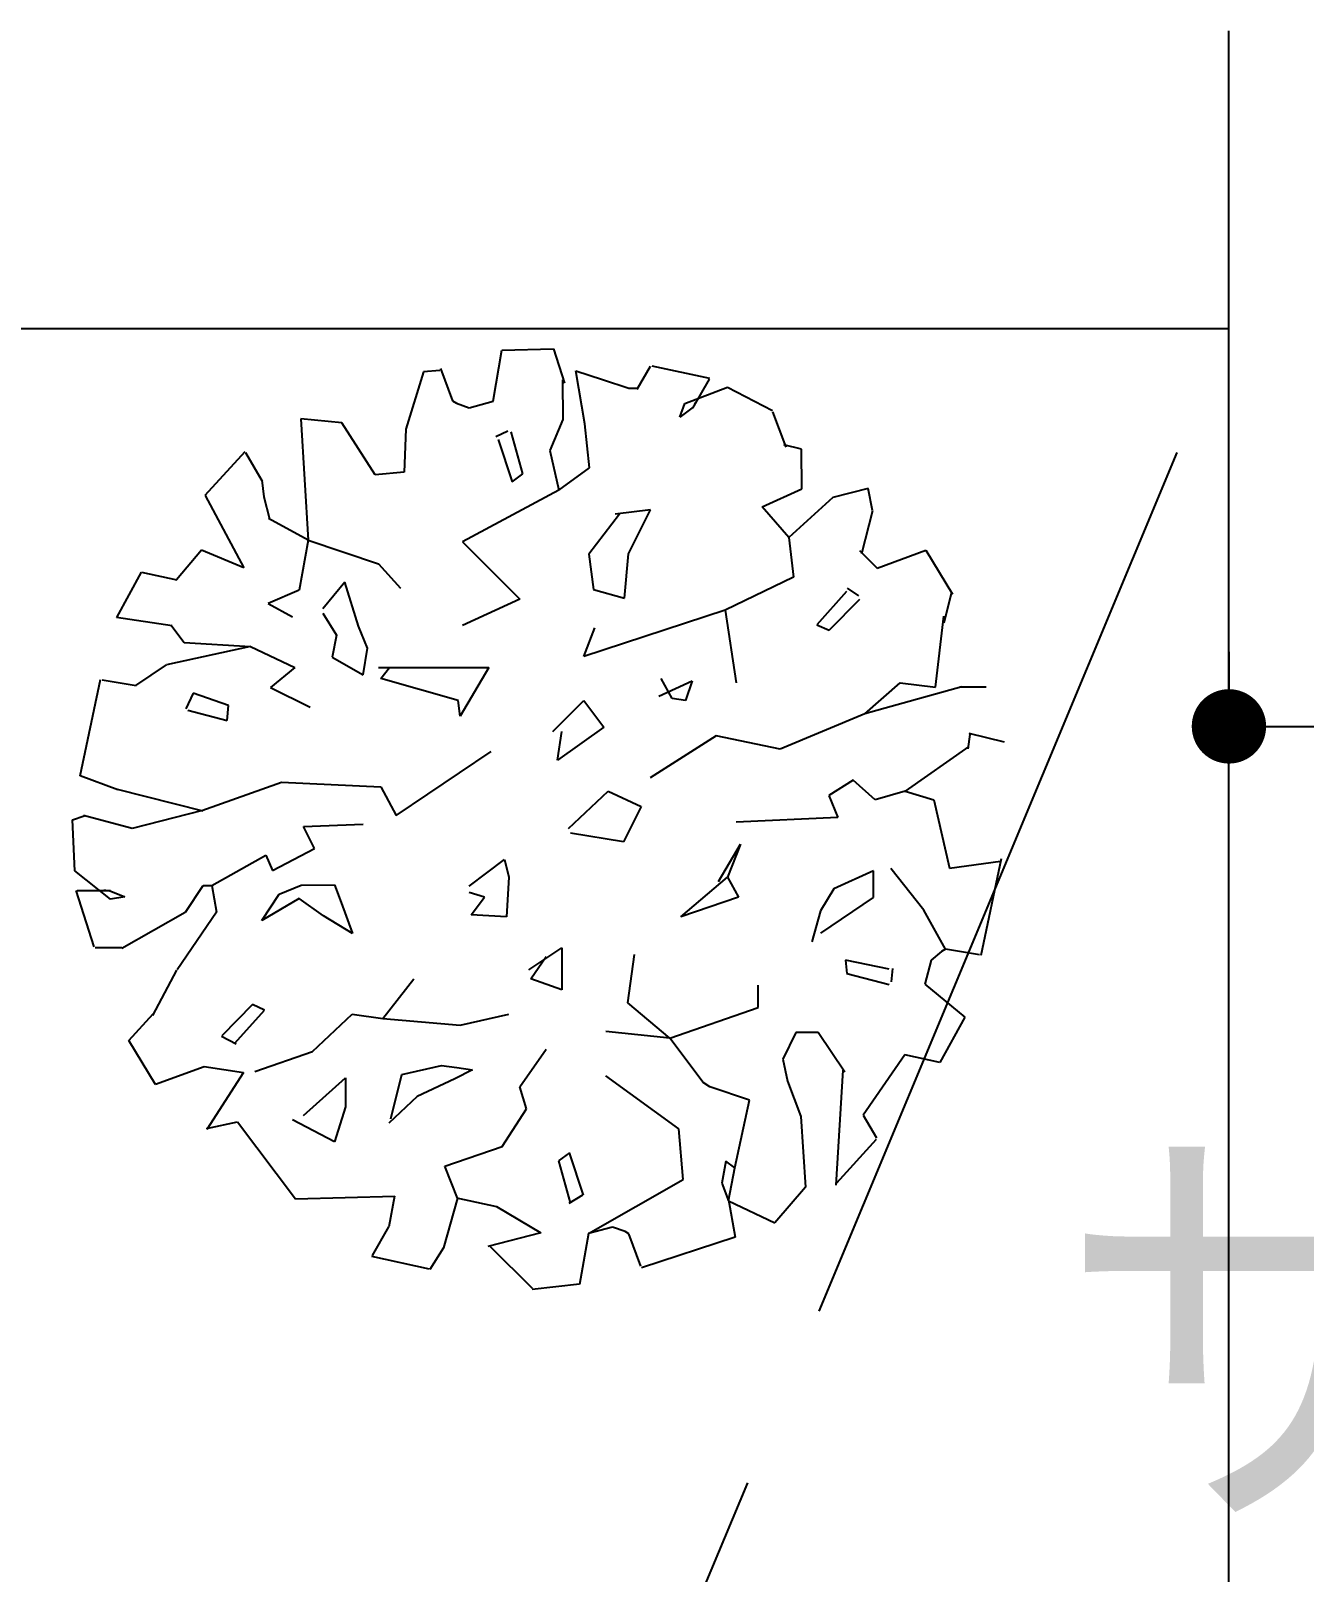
# Model space of a CAD drawing. Header units: millimetres. Extents: x 15495 to 166182, y -39946 to 18307.
# Drawn here: x 43635 to 44491, y 11695 to 12731 of the extents above; entities that cross this region are included whole.
import ezdxf
from ezdxf.enums import TextEntityAlignment as Align

# ---------------------------------------------------------------- set-up
doc = ezdxf.new("R2010")
doc.units = ezdxf.units.MM
doc.header["$LTSCALE"] = 1000
doc.linetypes.add('CENTER', pattern=[2, 1.25, -0.25, 0.25, -0.25])
doc.layers.get('0').update_dxf_attribs({"linetype": 'CONTINUOUS'})
for name, color, linetype in [('SF-A_ELSE-100', 6, 'CONTINUOUS'), ('SF-A_ELSE-50', 6, 'CONTINUOUS'), ('SF-E_DIM-50', 3, 'CONTINUOUS'), ('SF-E_TEXT-100', 3, 'CONTINUOUS'), ('SF-F_HIDE-100', 12, 'CONTINUOUS'), ('SF-F_HIDE-50', 12, 'CONTINUOUS'), ('SF_A_GARD', 3, 'CONTINUOUS')]:
    doc.layers.add(name, color=color, linetype=linetype)
doc.styles.add('DIM', font='romans.shx', dxfattribs={"width": 0.8, "bigfont": 'bigfont.shx'})
doc.styles.add('TATE', font='TXT', dxfattribs={"height": 50, "bigfont": 'BIGFONT'})
doc.dimstyles.new('DIM50_3_3', dxfattribs={"dimscale": 50, "dimtxt": 3, "dimasz": 1, "dimexe": 0, "dimexo": 1, "dimgap": 0.5, "dimtad": 1, "dimdec": 1, "dimdsep": 46, "dimlunit": 6, "dimtxsty": 'DIM', "dimblk1": 'DOT', "dimblk2": 'DOT', "dimsah": 1, "dimcen": 1, "dimclrd": 256, "dimclre": 256, "dimclrt": 256, "dimadec": 0, "dimazin": 0, "dimtfac": 1, "dimtdec": 1, "dimtix": 1, "dimtmove": 2, "dimatfit": 3, "dimldrblk": 'DOT', "dimfxl": 1, "dimtvp": 0.833333, "dimtolj": 1, "dimarcsym": 0})

# ---------------------------------------------------------------- blocks, each defined once
blk = doc.blocks.new('SF-BLOCK_100')
at = {"layer": 'SF-A_ELSE-100'}
blk.add_line((14400, 11050), (14400, 12800), dxfattribs=at)
at = {"layer": 'SF-F_HIDE-100', "ltscale": 0.5}
blk.add_line((12000, 12600), (14400, 12600), dxfattribs=at)
at = {"layer": 'SF-F_HIDE-100', "linetype": 'CENTER', "ltscale": 0.5}
blk.add_line((12200, 7325), (14400, 12600), dxfattribs=at)
at = {"layer": 'SF_A_GARD'}
for p, q in [((13905.4, 12551.18), (13911.26, 12585.44)), ((13911.26, 12585.44), (13945.88, 12586.22)), ((13945.88, 12586.22), (13953.27, 12563.2)), ((14002.28, 12559.2), (14011.1, 12574.69)), ((14012.12, 12574.96), (14050.9, 12566.52)), ((13858.47, 12570.96), (13846.8, 12532.29)), ((13869.6, 12571.77), (13858.47, 12570.96)), ((13870.02, 12573.06), (13878.14, 12551.34)), ((13952.07, 12565.56), (13952.22, 12538.83)), ((13960.95, 12571.55), (13978.8, 12565.71)), ((13967.09, 12535.94), (13960.95, 12571.55)), ((13978.8, 12565.71), (13996.66, 12559.86)), ((14050.52, 12565.89), (14039.49, 12546.54)), ((13996.66, 12559.86), (14002.6, 12559.9)), ((14034.34, 12549.47), (14062.88, 12560.55)), ((14062.88, 12560.55), (14093.28, 12544.93)), ((13878.14, 12551.34), (13880.72, 12549.86)), ((13880.72, 12549.86), (13889.2, 12546.74)), ((13889.2, 12546.74), (13905.4, 12551.18)), ((14030.85, 12540.35), (14034.34, 12549.47)), ((14039.87, 12547.17), (14030.85, 12540.35)), ((14040.97, 12549.12), (14041.7, 12550.41)), ((14093.18, 12544), (14102.22, 12520.29)), ((13776.22, 12539.32), (13781.13, 12457.67)), ((13803.71, 12536.5), (13776.22, 12539.32)), ((13826.18, 12501.73), (13803.71, 12536.5)), ((13952.22, 12538.83), (13943.43, 12517.99)), ((13970.22, 12506.26), (13967.09, 12535.94)), ((13846.8, 12532.29), (13845.47, 12503.32)), ((13915.28, 12531.02), (13907.09, 12527.14)), ((13908.66, 12525.39), (13918.08, 12496.94)), ((13925.35, 12502.2), (13917.59, 12530.56)), ((13711.92, 12487.93), (13738.62, 12517.29)), ((13738.98, 12516.65), (13750.22, 12497.43)), ((13943.43, 12517.99), (13949.51, 12491.29)), ((14112.71, 12518.93), (14100.82, 12521.83)), ((14112.86, 12492.2), (14112.71, 12518.93)), ((13845.47, 12503.32), (13826.18, 12501.73)), ((13918.08, 12496.94), (13925.35, 12502.2)), ((13949.51, 12491.29), (13970.22, 12506.26)), ((13748.72, 12499.99), (13747.97, 12501.27)), ((13749.86, 12498.06), (13751.26, 12486.84)), ((13949.51, 12491.29), (13884.76, 12456.67)), ((14086.19, 12480.17), (14112.86, 12492.2)), ((14157.41, 12492.44), (14133.68, 12486.37)), ((14160.46, 12477.61), (14157.41, 12492.44)), ((13711.82, 12487.68), (13737.71, 12439.19)), ((13751.18, 12486.78), (13754.97, 12471.96)), ((14133.68, 12486.37), (14104.13, 12459.48)), ((13781.13, 12457.67), (13754.32, 12472.37)), ((13990.37, 12475.14), (13969.73, 12448.3)), ((14011.15, 12478.22), (13987.4, 12475.12)), ((13996.46, 12448.45), (14011.15, 12478.22)), ((14104.13, 12459.48), (14086.19, 12480.17)), ((14160.37, 12477.54), (14153.11, 12448.55)), ((13709.42, 12450.92), (13692.46, 12431.14)), ((13737.71, 12439.19), (13709.42, 12450.92)), ((13781.13, 12457.67), (13774.95, 12424.04)), ((13781.13, 12457.67), (13828.37, 12441.84)), ((13884.76, 12456.67), (13923.34, 12418.11)), ((14104.13, 12459.48), (14107.33, 12432.94)), ((14151.7, 12450.84), (14163.64, 12439.03)), ((14163.64, 12439.03), (14196.24, 12451.09)), ((14196.24, 12451.09), (14214.23, 12421.49)), ((13828.37, 12441.84), (13843.21, 12425.53)), ((13969.73, 12448.3), (13972.83, 12424.55)), ((13993.65, 12418.73), (13996.46, 12448.45)), ((13652.41, 12405.82), (13669.05, 12436.2)), ((13669.05, 12436.2), (13692.68, 12431.09)), ((13805.73, 12429.56), (13790.98, 12411.66)), ((13814.8, 12399.92), (13805.73, 12429.56)), ((14107.33, 12432.94), (14061.33, 12410.7)), ((13774.95, 12424.04), (13754.18, 12415.15)), ((13972.83, 12424.55), (13993.65, 12418.73)), ((14142.93, 12423.31), (14123.01, 12400.93)), ((14151.12, 12420.39), (14143.66, 12425.54)), ((14213.39, 12422.89), (14208.31, 12402.07)), ((13754.18, 12415.15), (13770.5, 12406.25)), ((13791, 12408.69), (13799.99, 12393.89)), ((13923.34, 12418.11), (13884.76, 12400.32)), ((14061.33, 12410.7), (13966.37, 12379.56)), ((14061.33, 12410.7), (14068.75, 12361.76)), ((14131.2, 12397.26), (14151.87, 12418.16)), ((13652.12, 12406.05), (13689.65, 12400.31)), ((13688.65, 12400.75), (13697.63, 12388.92)), ((13820.83, 12385.1), (13814.8, 12399.92)), ((13966.37, 12379.56), (13973.79, 12398.84)), ((14123.01, 12400.93), (14131.2, 12397.26)), ((14202.69, 12359.04), (14208.37, 12406.59)), ((13697.63, 12388.92), (13742.19, 12386.2)), ((13799.99, 12393.89), (13797.1, 12379.03)), ((13742.19, 12386.2), (13685.83, 12374)), ((13742.19, 12386.2), (13771.98, 12372.14)), ((13797.1, 12379.03), (13817.95, 12367.26)), ((13817.95, 12367.26), (13820.83, 12385.1)), ((13685.71, 12373.93), (13665, 12360.08)), ((13771.98, 12372.14), (13755.66, 12358.8)), ((13828.37, 12372.14), (13902.56, 12372.14)), ((13829.85, 12364.73), (13835.79, 12372.14)), ((13902.56, 12372.14), (13883.27, 12339.52)), ((13627.79, 12299.39), (13641.51, 12364.18)), ((13642.51, 12363.91), (13665.39, 12360.09)), ((13755.66, 12358.8), (13782.37, 12345.45)), ((13881.79, 12349.9), (13829.85, 12364.73)), ((14016.82, 12352.87), (14039.08, 12363.25)), ((14025.72, 12351.38), (14018.3, 12364.73)), ((14039.08, 12363.25), (14034.62, 12349.9)), ((14155.27, 12340.96), (14178.92, 12361.88)), ((14220.51, 12359.14), (14155.27, 12340.96)), ((14178.92, 12361.88), (14202.69, 12359.04)), ((14219.03, 12359.14), (14236.85, 12359.24)), ((13703.68, 12354.95), (13698.72, 12344.3)), ((13727.52, 12346.53), (13703.68, 12354.95)), ((13726.52, 12336.47), (13727.52, 12346.53)), ((13883.27, 12339.52), (13881.79, 12349.9)), ((13945.59, 12329.14), (13966.37, 12349.9)), ((13966.37, 12349.9), (13979.72, 12332.1)), ((14034.62, 12349.9), (14025.72, 12351.38)), ((13700.11, 12343.4), (13726.52, 12336.47)), ((14155.27, 12340.96), (14098.43, 12317.28)), ((13979.72, 12332.1), (13948.56, 12309.86)), ((13948.56, 12309.86), (13951.53, 12329.14)), ((14055.4, 12326.17), (14010.88, 12298)), ((14098.43, 12317.28), (14055.4, 12326.17)), ((14225.83, 12327.2), (14224.4, 12317.54)), ((14225.12, 12327.96), (14248.91, 12322.15)), ((13840.24, 12272.79), (13904.05, 12315.79)), ((14225.17, 12319.05), (14182.27, 12289.12)), ((13653.03, 12290.06), (13627.79, 12299.39)), ((13709.66, 12276.01), (13763.08, 12295.03)), ((13763.08, 12295.03), (13829.85, 12292.07)), ((14147.4, 12296.52), (14131.07, 12286.14)), ((14162.23, 12283.17), (14147.4, 12296.52)), ((13652.57, 12290.4), (13710.2, 12275.87)), ((13829.85, 12292.07), (13840.24, 12272.79)), ((13955.98, 12263.9), (13982.69, 12289.1)), ((13982.69, 12289.1), (14004.95, 12278.72)), ((14131.07, 12286.14), (14137.01, 12271.31)), ((14182.27, 12289.12), (14162.23, 12283.17)), ((14182.27, 12289.12), (14201.61, 12283.28)), ((13710.13, 12276.13), (13662.68, 12263.99)), ((14004.95, 12278.72), (13993.08, 12255)), ((14201.61, 12283.28), (14212.25, 12237.3)), ((13622.62, 12269.82), (13630.4, 12272.46)), ((13624.29, 12235.6), (13622.62, 12269.74)), ((13662.68, 12263.99), (13629.96, 12272.72)), ((13777.92, 12265.38), (13817.98, 12266.86)), ((13785.34, 12250.55), (13777.92, 12265.38)), ((14137.01, 12271.31), (14068.75, 12268.34)), ((13993.08, 12255), (13957.46, 12260.93)), ((14056.88, 12228.3), (14071.72, 12253.51)), ((14071.72, 12253.51), (14062.82, 12231.27)), ((13716.35, 12225.67), (13752.69, 12246.1)), ((13752.69, 12246.1), (13757.15, 12235.72)), ((13757.15, 12235.72), (13785.34, 12250.55)), ((13889.21, 12225.34), (13912.95, 12243.13)), ((13912.95, 12243.13), (13915.92, 12231.27)), ((14246.98, 12243.54), (14233.26, 12178.75)), ((13648.16, 12216.42), (13624.29, 12235.6)), ((14160.98, 12235.51), (14134.32, 12223.48)), ((14161.08, 12217.69), (14160.98, 12235.51)), ((14194.88, 12209.03), (14172.62, 12237.2)), ((14212.25, 12237.3), (14246.39, 12241.95)), ((13637.2, 12184.43), (13625.11, 12222.24)), ((13625.85, 12222.23), (13648.12, 12222.36)), ((13645.15, 12222.34), (13643.67, 12222.33)), ((13647.38, 12222.36), (13657.8, 12217.96)), ((13698.63, 12207.75), (13710.41, 12225.64)), ((13710.41, 12225.64), (13716.35, 12225.67)), ((13716.35, 12225.67), (13719.42, 12207.87)), ((13761.6, 12219.94), (13776.42, 12225.96)), ((13776.42, 12225.96), (13798.69, 12226.08)), ((13798.69, 12226.08), (13803.21, 12214.23)), ((13915.92, 12231.27), (13914.43, 12204.58)), ((14031.66, 12204.58), (14062.82, 12231.27)), ((14062.82, 12231.27), (14070.24, 12217.93)), ((14134.32, 12223.48), (14125.49, 12208.58)), ((13657.8, 12217.96), (13648.16, 12216.42)), ((13749.82, 12202.05), (13761.6, 12219.94)), ((13774.98, 12217.04), (13749.82, 12202.05)), ((13791.38, 12205.25), (13774.98, 12217.04)), ((13803.21, 12214.23), (13810.75, 12193.48)), ((13899.6, 12217.93), (13889.21, 12220.89)), ((13890.69, 12206.06), (13899.6, 12217.93)), ((14070.24, 12217.93), (14031.66, 12204.58)), ((14125.57, 12193.73), (14161.08, 12217.69)), ((13655.76, 12183.5), (13698.32, 12207.86)), ((13719.42, 12207.87), (13692.9, 12169.12)), ((13810.75, 12193.48), (13791.38, 12205.25)), ((13914.43, 12204.58), (13890.69, 12206.06)), ((14125.49, 12208.58), (14119.67, 12187.76)), ((14209.38, 12182.84), (14194.88, 12209.03)), ((13655.76, 12183.79), (13637.94, 12183.69)), ((13929.27, 12168.99), (13951.53, 12183.82)), ((13951.53, 12183.82), (13951.53, 12155.65)), ((14206.82, 12181.34), (14199.88, 12175.56)), ((14209.38, 12182.84), (14206.82, 12181.34)), ((14232.26, 12179.01), (14209.38, 12182.84)), ((13930.75, 12163.06), (13941.14, 12177.89)), ((13996.04, 12146.75), (14000.5, 12179.37)), ((14171.66, 12169.38), (14142.31, 12175.44)), ((14142.31, 12175.44), (14143.23, 12166.52)), ((14199.88, 12175.56), (14195.62, 12159.31)), ((13692.6, 12168.85), (13676.43, 12138.32)), ((13831.34, 12136.37), (13852.11, 12163.06)), ((13951.53, 12155.65), (13930.75, 12163.06)), ((14143.23, 12166.52), (14171.66, 12159.07)), ((14173.21, 12160.84), (14173.95, 12169.87)), ((14083.59, 12143.78), (14083.59, 12158.61)), ((14195.62, 12159.31), (14222.36, 12137.1)), ((13660.56, 12121.44), (13676.8, 12139.35)), ((13743.58, 12145.68), (13722.91, 12124.77)), ((13731.85, 12119.62), (13751.77, 12142.01)), ((13751.77, 12142.01), (13743.58, 12145.68)), ((13783.86, 12114.13), (13810.56, 12139.33)), ((13810.56, 12139.33), (13831.34, 12136.37)), ((13883.27, 12131.92), (13915.92, 12139.33)), ((14024.24, 12123.02), (13996.04, 12146.75)), ((14024.24, 12123.02), (14083.59, 12143.78)), ((13831.34, 12136.37), (13883.27, 12131.92)), ((14222.36, 12137.1), (14205.73, 12106.74)), ((13678.54, 12091.85), (13660.56, 12121.44)), ((13722.9, 12124.46), (13732.59, 12119.32)), ((14024.24, 12123.02), (13981.21, 12127.47)), ((14046.49, 12093.36), (14024.24, 12123.02)), ((14108.94, 12126.86), (14100.12, 12108.99)), ((14123.78, 12126.94), (14108.94, 12126.86)), ((14141.75, 12100.31), (14123.78, 12126.94)), ((13745.28, 12100.78), (13783.86, 12114.13)), ((13923.34, 12090.4), (13941.14, 12115.61)), ((14100.12, 12108.99), (14103.18, 12094.16)), ((14182.09, 12111.84), (14154.13, 12071.41)), ((14205.73, 12106.74), (14182.09, 12111.84)), ((13711.15, 12103.9), (13678.54, 12091.85)), ((13711.14, 12103.98), (13737.52, 12100.04)), ((13737.52, 12100.04), (13712.86, 12061.67)), ((13836.69, 12068.88), (13843.95, 12098.62)), ((13843.95, 12098.62), (13870.64, 12104.71)), ((13870.64, 12104.71), (13881.05, 12103.28)), ((13891.45, 12101.85), (13879.6, 12095.84)), ((13881.05, 12103.28), (13891.45, 12101.85)), ((14030.17, 12062.23), (13981.21, 12097.81)), ((14140.49, 12101.51), (14135.72, 12024.26)), ((13777.92, 12071.12), (13806.11, 12096.33)), ((13806.11, 12096.33), (13806.11, 12077.05)), ((13879.6, 12095.84), (13854.42, 12083.83)), ((13927.79, 12075.57), (13923.34, 12090.4)), ((14050.95, 12090.4), (14046.49, 12093.36)), ((14077.65, 12081.5), (14050.95, 12090.4)), ((14103.18, 12094.16), (14112.22, 12070.44)), ((13806.11, 12077.05), (13798.69, 12053.33)), ((13854.42, 12083.83), (13835.22, 12065.9)), ((14067.86, 12036.05), (14077.65, 12081.5)), ((13712.78, 12062.29), (13733.55, 12066.86)), ((13733.55, 12066.86), (13772.44, 12015.1)), ((13798.69, 12053.33), (13770.5, 12068.16)), ((13911.47, 12050.36), (13927.79, 12075.57)), ((14112.22, 12070.44), (14115.45, 12022.94)), ((14154.13, 12071.41), (14163.13, 12056.02)), ((14033.14, 12028.12), (14030.17, 12062.23)), ((13872.89, 12037.02), (13911.47, 12050.36)), ((13956.69, 12045.99), (13949.42, 12040.73)), ((13966.12, 12017.54), (13956.69, 12045.99)), ((14162.86, 12055.01), (14136.16, 12025.63)), ((13881.49, 12015.57), (13872.89, 12037.02)), ((13949.42, 12040.73), (13957.19, 12012.37)), ((14061.9, 12040.47), (14059.01, 12025.61)), ((14067.86, 12036.05), (14061.9, 12040.47)), ((14063.53, 12013.75), (14067.86, 12036.05)), ((13969.38, 11991.75), (14033.14, 12028.12)), ((14059.01, 12025.61), (14063.53, 12013.75)), ((13772.44, 12015.1), (13839.26, 12016.96)), ((13839.14, 12016.87), (13835.17, 11996.25)), ((13881.51, 12015.65), (13872.04, 11982.18)), ((13880.86, 12015.71), (13907.62, 12009.92)), ((13956.48, 12012.14), (13965.72, 12017.76)), ((14063.47, 12015.9), (14068, 11989.38)), ((14115.45, 12022.94), (14094.79, 11999.07)), ((13907.62, 12009.92), (13937.42, 11992.26)), ((14063.53, 12013.75), (14094.8, 11999.07)), ((13824.26, 11977.05), (13835.28, 11996.39)), ((13985.58, 11996.19), (13969.38, 11991.75)), ((13994.06, 11993.07), (13985.58, 11996.19)), ((13833.82, 11993.81), (13833.08, 11992.53)), ((13937.42, 11992.26), (13901.83, 11983.15)), ((13969.38, 11991.75), (13963.52, 11957.49)), ((13996.63, 11991.6), (13994.06, 11993.07)), ((14004.76, 11969.87), (13996.63, 11991.6)), ((14068, 11989.38), (14005.03, 11968.87)), ((13862.67, 11967.97), (13823.88, 11976.41)), ((13872, 11982.16), (13862.8, 11967.63)), ((13903.3, 11983.16), (13931.67, 11955.1)), ((13931.55, 11954.46), (13963.46, 11957.98))]:
    blk.add_line(p, q, dxfattribs=at)
at = {"layer": 'SF-E_TEXT-100', "style": 'TATE'}
blk.add_text('サ｜ビス', height=250, dxfattribs=at).set_placement((14834.92, 11932.5), align=Align.MIDDLE)
blk = doc.blocks.new('DOT')
at = {"color": 0, "linetype": 'ByBlock'}
blk.add_line((-0.5, 0), (-1, 0), dxfattribs=at)
at = {"color": 0, "linetype": 'ByBlock', "const_width": 0.5}
blk.add_lwpolyline([(-0.25, 0, 1), (0.25, 0, 1)], format="xyb", close=True, dxfattribs=at)
blk = doc.blocks.new('*D161')
at = {"layer": 'SF-E_DIM-50', "lineweight": -2}
for p, q in [((45740.7, 12331.6), (45740.7, 12263.6)), ((44440.7, 12313.6), (44440.7, 12263.6)), ((44490.7, 12263.6), (45690.7, 12263.6))]:
    blk.add_line(p, q, dxfattribs=at)
at = {"layer": 'SF-E_DIM-50', "lineweight": -2, "xscale": 50, "yscale": 50, "zscale": 50, "rotation": 180}
blk.add_blockref('DOT', (44440.7, 12263.6), dxfattribs=at)
at = {"layer": 'SF-E_DIM-50', "lineweight": -2, "xscale": 50, "yscale": 50, "zscale": 50}
blk.add_blockref('DOT', (45740.7, 12263.6), dxfattribs=at)
at = {"layer": 'SF-E_DIM-50', "insert": (45090.7, 12377.9), "char_height": 150, "attachment_point": 5, "style": 'DIM'}
blk.add_mtext('\\A1;1,300', dxfattribs=at)
blk = doc.blocks.new('_DOT')
at = {"color": 0, "linetype": 'ByBlock'}
blk.add_line((-0.5, 0), (-1, 0), dxfattribs=at)
at = {"color": 0, "linetype": 'ByBlock', "const_width": 0.5}
blk.add_lwpolyline([(-0.25, 0, 1), (0.25, 0, 1)], format="xyb", close=True, dxfattribs=at)
blk = doc.blocks.new('SF-BLOCK_50')
at = {"layer": 'SF-A_ELSE-50'}
blk.add_line((14400, 11050), (14400, 12800), dxfattribs=at)
at = {"layer": 'SF-F_HIDE-50', "ltscale": 0.5}
blk.add_line((12000, 12600), (14400, 12600), dxfattribs=at)
at = {"layer": 'SF-F_HIDE-50', "linetype": 'CENTER', "ltscale": 0.5}
blk.add_line((12200, 7325), (14400, 12600), dxfattribs=at)
at = {"layer": 'SF_A_GARD'}
for p, q in [((13905.4, 12551.18), (13911.26, 12585.44)), ((13911.26, 12585.44), (13945.88, 12586.22)), ((13945.88, 12586.22), (13953.27, 12563.2)), ((14002.28, 12559.2), (14011.1, 12574.69)), ((14012.12, 12574.96), (14050.9, 12566.52)), ((13858.47, 12570.96), (13846.8, 12532.29)), ((13869.6, 12571.77), (13858.47, 12570.96)), ((13870.02, 12573.06), (13878.14, 12551.34)), ((13952.07, 12565.56), (13952.22, 12538.83)), ((13960.95, 12571.55), (13978.8, 12565.71)), ((13967.09, 12535.94), (13960.95, 12571.55)), ((13978.8, 12565.71), (13996.66, 12559.86)), ((14050.52, 12565.89), (14039.49, 12546.54)), ((13996.66, 12559.86), (14002.6, 12559.9)), ((14034.34, 12549.47), (14062.88, 12560.55)), ((14062.88, 12560.55), (14093.28, 12544.93)), ((13878.14, 12551.34), (13880.72, 12549.86)), ((13880.72, 12549.86), (13889.2, 12546.74)), ((13889.2, 12546.74), (13905.4, 12551.18)), ((14030.85, 12540.35), (14034.34, 12549.47)), ((14039.87, 12547.17), (14030.85, 12540.35)), ((14040.97, 12549.12), (14041.7, 12550.41)), ((14093.18, 12544), (14102.22, 12520.29)), ((13776.22, 12539.32), (13781.13, 12457.67)), ((13803.71, 12536.5), (13776.22, 12539.32)), ((13826.18, 12501.73), (13803.71, 12536.5)), ((13952.22, 12538.83), (13943.43, 12517.99)), ((13970.22, 12506.26), (13967.09, 12535.94)), ((13846.8, 12532.29), (13845.47, 12503.32)), ((13915.28, 12531.02), (13907.09, 12527.14)), ((13908.66, 12525.39), (13918.08, 12496.94)), ((13925.35, 12502.2), (13917.59, 12530.56)), ((13711.92, 12487.93), (13738.62, 12517.29)), ((13738.98, 12516.65), (13750.22, 12497.43)), ((13943.43, 12517.99), (13949.51, 12491.29)), ((14112.71, 12518.93), (14100.82, 12521.83)), ((14112.86, 12492.2), (14112.71, 12518.93)), ((13845.47, 12503.32), (13826.18, 12501.73)), ((13918.08, 12496.94), (13925.35, 12502.2)), ((13949.51, 12491.29), (13970.22, 12506.26)), ((13748.72, 12499.99), (13747.97, 12501.27)), ((13749.86, 12498.06), (13751.26, 12486.84)), ((13949.51, 12491.29), (13884.76, 12456.67)), ((14086.19, 12480.17), (14112.86, 12492.2)), ((14157.41, 12492.44), (14133.68, 12486.37)), ((14160.46, 12477.61), (14157.41, 12492.44)), ((13711.82, 12487.68), (13737.71, 12439.19)), ((13751.18, 12486.78), (13754.97, 12471.96)), ((14133.68, 12486.37), (14104.13, 12459.48)), ((13781.13, 12457.67), (13754.32, 12472.37)), ((13990.37, 12475.14), (13969.73, 12448.3)), ((14011.15, 12478.22), (13987.4, 12475.12)), ((13996.46, 12448.45), (14011.15, 12478.22)), ((14104.13, 12459.48), (14086.19, 12480.17)), ((14160.37, 12477.54), (14153.11, 12448.55)), ((13709.42, 12450.92), (13692.46, 12431.14)), ((13737.71, 12439.19), (13709.42, 12450.92)), ((13781.13, 12457.67), (13774.95, 12424.04)), ((13781.13, 12457.67), (13828.37, 12441.84)), ((13884.76, 12456.67), (13923.34, 12418.11)), ((14104.13, 12459.48), (14107.33, 12432.94)), ((14151.7, 12450.84), (14163.64, 12439.03)), ((14163.64, 12439.03), (14196.24, 12451.09)), ((14196.24, 12451.09), (14214.23, 12421.49)), ((13828.37, 12441.84), (13843.21, 12425.53)), ((13969.73, 12448.3), (13972.83, 12424.55)), ((13993.65, 12418.73), (13996.46, 12448.45)), ((13652.41, 12405.82), (13669.05, 12436.2)), ((13669.05, 12436.2), (13692.68, 12431.09)), ((13805.73, 12429.56), (13790.98, 12411.66)), ((13814.8, 12399.92), (13805.73, 12429.56)), ((14107.33, 12432.94), (14061.33, 12410.7)), ((13774.95, 12424.04), (13754.18, 12415.15)), ((13972.83, 12424.55), (13993.65, 12418.73)), ((14142.93, 12423.31), (14123.01, 12400.93)), ((14151.12, 12420.39), (14143.66, 12425.54)), ((14213.39, 12422.89), (14208.31, 12402.07)), ((13754.18, 12415.15), (13770.5, 12406.25)), ((13791, 12408.69), (13799.99, 12393.89)), ((13923.34, 12418.11), (13884.76, 12400.32)), ((14061.33, 12410.7), (13966.37, 12379.56)), ((14061.33, 12410.7), (14068.75, 12361.76)), ((14131.2, 12397.26), (14151.87, 12418.16)), ((13652.12, 12406.05), (13689.65, 12400.31)), ((13688.65, 12400.75), (13697.63, 12388.92)), ((13820.83, 12385.1), (13814.8, 12399.92)), ((13966.37, 12379.56), (13973.79, 12398.84)), ((14123.01, 12400.93), (14131.2, 12397.26)), ((14202.69, 12359.04), (14208.37, 12406.59)), ((13697.63, 12388.92), (13742.19, 12386.2)), ((13799.99, 12393.89), (13797.1, 12379.03)), ((13742.19, 12386.2), (13685.83, 12374)), ((13742.19, 12386.2), (13771.98, 12372.14)), ((13797.1, 12379.03), (13817.95, 12367.26)), ((13817.95, 12367.26), (13820.83, 12385.1)), ((13685.71, 12373.93), (13665, 12360.08)), ((13771.98, 12372.14), (13755.66, 12358.8)), ((13828.37, 12372.14), (13902.56, 12372.14)), ((13829.85, 12364.73), (13835.79, 12372.14)), ((13902.56, 12372.14), (13883.27, 12339.52)), ((13627.79, 12299.39), (13641.51, 12364.18)), ((13642.51, 12363.91), (13665.39, 12360.09)), ((13755.66, 12358.8), (13782.37, 12345.45)), ((13881.79, 12349.9), (13829.85, 12364.73)), ((14016.82, 12352.87), (14039.08, 12363.25)), ((14025.72, 12351.38), (14018.3, 12364.73)), ((14039.08, 12363.25), (14034.62, 12349.9)), ((14155.27, 12340.96), (14178.92, 12361.88)), ((14220.51, 12359.14), (14155.27, 12340.96)), ((14178.92, 12361.88), (14202.69, 12359.04)), ((14219.03, 12359.14), (14236.85, 12359.24)), ((13703.68, 12354.95), (13698.72, 12344.3)), ((13727.52, 12346.53), (13703.68, 12354.95)), ((13726.52, 12336.47), (13727.52, 12346.53)), ((13883.27, 12339.52), (13881.79, 12349.9)), ((13945.59, 12329.14), (13966.37, 12349.9)), ((13966.37, 12349.9), (13979.72, 12332.1)), ((14034.62, 12349.9), (14025.72, 12351.38)), ((13700.11, 12343.4), (13726.52, 12336.47)), ((14155.27, 12340.96), (14098.43, 12317.28)), ((13979.72, 12332.1), (13948.56, 12309.86)), ((13948.56, 12309.86), (13951.53, 12329.14)), ((14055.4, 12326.17), (14010.88, 12298)), ((14098.43, 12317.28), (14055.4, 12326.17)), ((14225.83, 12327.2), (14224.4, 12317.54)), ((14225.12, 12327.96), (14248.91, 12322.15)), ((13840.24, 12272.79), (13904.05, 12315.79)), ((14225.17, 12319.05), (14182.27, 12289.12)), ((13653.03, 12290.06), (13627.79, 12299.39)), ((13709.66, 12276.01), (13763.08, 12295.03)), ((13763.08, 12295.03), (13829.85, 12292.07)), ((14147.4, 12296.52), (14131.07, 12286.14)), ((14162.23, 12283.17), (14147.4, 12296.52)), ((13652.57, 12290.4), (13710.2, 12275.87)), ((13829.85, 12292.07), (13840.24, 12272.79)), ((13955.98, 12263.9), (13982.69, 12289.1)), ((13982.69, 12289.1), (14004.95, 12278.72)), ((14131.07, 12286.14), (14137.01, 12271.31)), ((14182.27, 12289.12), (14162.23, 12283.17)), ((14182.27, 12289.12), (14201.61, 12283.28)), ((13710.13, 12276.13), (13662.68, 12263.99)), ((14004.95, 12278.72), (13993.08, 12255)), ((14201.61, 12283.28), (14212.25, 12237.3)), ((13622.62, 12269.82), (13630.4, 12272.46)), ((13624.29, 12235.6), (13622.62, 12269.74)), ((13662.68, 12263.99), (13629.96, 12272.72)), ((13777.92, 12265.38), (13817.98, 12266.86)), ((13785.34, 12250.55), (13777.92, 12265.38)), ((14137.01, 12271.31), (14068.75, 12268.34)), ((13993.08, 12255), (13957.46, 12260.93)), ((14056.88, 12228.3), (14071.72, 12253.51)), ((14071.72, 12253.51), (14062.82, 12231.27)), ((13716.35, 12225.67), (13752.69, 12246.1)), ((13752.69, 12246.1), (13757.15, 12235.72)), ((13757.15, 12235.72), (13785.34, 12250.55)), ((13889.21, 12225.34), (13912.95, 12243.13)), ((13912.95, 12243.13), (13915.92, 12231.27)), ((14246.98, 12243.54), (14233.26, 12178.75)), ((13648.16, 12216.42), (13624.29, 12235.6)), ((14160.98, 12235.51), (14134.32, 12223.48)), ((14161.08, 12217.69), (14160.98, 12235.51)), ((14194.88, 12209.03), (14172.62, 12237.2)), ((14212.25, 12237.3), (14246.39, 12241.95)), ((13637.2, 12184.43), (13625.11, 12222.24)), ((13625.85, 12222.23), (13648.12, 12222.36)), ((13645.15, 12222.34), (13643.67, 12222.33)), ((13647.38, 12222.36), (13657.8, 12217.96)), ((13698.63, 12207.75), (13710.41, 12225.64)), ((13710.41, 12225.64), (13716.35, 12225.67)), ((13716.35, 12225.67), (13719.42, 12207.87)), ((13761.6, 12219.94), (13776.42, 12225.96)), ((13776.42, 12225.96), (13798.69, 12226.08)), ((13798.69, 12226.08), (13803.21, 12214.23)), ((13915.92, 12231.27), (13914.43, 12204.58)), ((14031.66, 12204.58), (14062.82, 12231.27)), ((14062.82, 12231.27), (14070.24, 12217.93)), ((14134.32, 12223.48), (14125.49, 12208.58)), ((13657.8, 12217.96), (13648.16, 12216.42)), ((13749.82, 12202.05), (13761.6, 12219.94)), ((13774.98, 12217.04), (13749.82, 12202.05)), ((13791.38, 12205.25), (13774.98, 12217.04)), ((13803.21, 12214.23), (13810.75, 12193.48)), ((13899.6, 12217.93), (13889.21, 12220.89)), ((13890.69, 12206.06), (13899.6, 12217.93)), ((14070.24, 12217.93), (14031.66, 12204.58)), ((14125.57, 12193.73), (14161.08, 12217.69)), ((13655.76, 12183.5), (13698.32, 12207.86)), ((13719.42, 12207.87), (13692.9, 12169.12)), ((13810.75, 12193.48), (13791.38, 12205.25)), ((13914.43, 12204.58), (13890.69, 12206.06)), ((14125.49, 12208.58), (14119.67, 12187.76)), ((14209.38, 12182.84), (14194.88, 12209.03)), ((13655.76, 12183.79), (13637.94, 12183.69)), ((13929.27, 12168.99), (13951.53, 12183.82)), ((13951.53, 12183.82), (13951.53, 12155.65)), ((14206.82, 12181.34), (14199.88, 12175.56)), ((14209.38, 12182.84), (14206.82, 12181.34)), ((14232.26, 12179.01), (14209.38, 12182.84)), ((13930.75, 12163.06), (13941.14, 12177.89)), ((13996.04, 12146.75), (14000.5, 12179.37)), ((14171.66, 12169.38), (14142.31, 12175.44)), ((14142.31, 12175.44), (14143.23, 12166.52)), ((14199.88, 12175.56), (14195.62, 12159.31)), ((13692.6, 12168.85), (13676.43, 12138.32)), ((13831.34, 12136.37), (13852.11, 12163.06)), ((13951.53, 12155.65), (13930.75, 12163.06)), ((14143.23, 12166.52), (14171.66, 12159.07)), ((14173.21, 12160.84), (14173.95, 12169.87)), ((14083.59, 12143.78), (14083.59, 12158.61)), ((14195.62, 12159.31), (14222.36, 12137.1)), ((13660.56, 12121.44), (13676.8, 12139.35)), ((13743.58, 12145.68), (13722.91, 12124.77)), ((13731.85, 12119.62), (13751.77, 12142.01)), ((13751.77, 12142.01), (13743.58, 12145.68)), ((13783.86, 12114.13), (13810.56, 12139.33)), ((13810.56, 12139.33), (13831.34, 12136.37)), ((13883.27, 12131.92), (13915.92, 12139.33)), ((14024.24, 12123.02), (13996.04, 12146.75)), ((14024.24, 12123.02), (14083.59, 12143.78)), ((13831.34, 12136.37), (13883.27, 12131.92)), ((14222.36, 12137.1), (14205.73, 12106.74)), ((13678.54, 12091.85), (13660.56, 12121.44)), ((13722.9, 12124.46), (13732.59, 12119.32)), ((14024.24, 12123.02), (13981.21, 12127.47)), ((14046.49, 12093.36), (14024.24, 12123.02)), ((14108.94, 12126.86), (14100.12, 12108.99)), ((14123.78, 12126.94), (14108.94, 12126.86)), ((14141.75, 12100.31), (14123.78, 12126.94)), ((13745.28, 12100.78), (13783.86, 12114.13)), ((13923.34, 12090.4), (13941.14, 12115.61)), ((14100.12, 12108.99), (14103.18, 12094.16)), ((14182.09, 12111.84), (14154.13, 12071.41)), ((14205.73, 12106.74), (14182.09, 12111.84)), ((13711.15, 12103.9), (13678.54, 12091.85)), ((13711.14, 12103.98), (13737.52, 12100.04)), ((13737.52, 12100.04), (13712.86, 12061.67)), ((13836.69, 12068.88), (13843.95, 12098.62)), ((13843.95, 12098.62), (13870.64, 12104.71)), ((13870.64, 12104.71), (13881.05, 12103.28)), ((13891.45, 12101.85), (13879.6, 12095.84)), ((13881.05, 12103.28), (13891.45, 12101.85)), ((14030.17, 12062.23), (13981.21, 12097.81)), ((14140.49, 12101.51), (14135.72, 12024.26)), ((13777.92, 12071.12), (13806.11, 12096.33)), ((13806.11, 12096.33), (13806.11, 12077.05)), ((13879.6, 12095.84), (13854.42, 12083.83)), ((13927.79, 12075.57), (13923.34, 12090.4)), ((14050.95, 12090.4), (14046.49, 12093.36)), ((14077.65, 12081.5), (14050.95, 12090.4)), ((14103.18, 12094.16), (14112.22, 12070.44)), ((13806.11, 12077.05), (13798.69, 12053.33)), ((13854.42, 12083.83), (13835.22, 12065.9)), ((14067.86, 12036.05), (14077.65, 12081.5)), ((13712.78, 12062.29), (13733.55, 12066.86)), ((13733.55, 12066.86), (13772.44, 12015.1)), ((13798.69, 12053.33), (13770.5, 12068.16)), ((13911.47, 12050.36), (13927.79, 12075.57)), ((14112.22, 12070.44), (14115.45, 12022.94)), ((14154.13, 12071.41), (14163.13, 12056.02)), ((14033.14, 12028.12), (14030.17, 12062.23)), ((13872.89, 12037.02), (13911.47, 12050.36)), ((13956.69, 12045.99), (13949.42, 12040.73)), ((13966.12, 12017.54), (13956.69, 12045.99)), ((14162.86, 12055.01), (14136.16, 12025.63)), ((13881.49, 12015.57), (13872.89, 12037.02)), ((13949.42, 12040.73), (13957.19, 12012.37)), ((14061.9, 12040.47), (14059.01, 12025.61)), ((14067.86, 12036.05), (14061.9, 12040.47)), ((14063.53, 12013.75), (14067.86, 12036.05)), ((13969.38, 11991.75), (14033.14, 12028.12)), ((14059.01, 12025.61), (14063.53, 12013.75)), ((13772.44, 12015.1), (13839.26, 12016.96)), ((13839.14, 12016.87), (13835.17, 11996.25)), ((13881.51, 12015.65), (13872.04, 11982.18)), ((13880.86, 12015.71), (13907.62, 12009.92)), ((13956.48, 12012.14), (13965.72, 12017.76)), ((14063.47, 12015.9), (14068, 11989.38)), ((14115.45, 12022.94), (14094.79, 11999.07)), ((13907.62, 12009.92), (13937.42, 11992.26)), ((14063.53, 12013.75), (14094.8, 11999.07)), ((13824.26, 11977.05), (13835.28, 11996.39)), ((13985.58, 11996.19), (13969.38, 11991.75)), ((13994.06, 11993.07), (13985.58, 11996.19)), ((13833.82, 11993.81), (13833.08, 11992.53)), ((13937.42, 11992.26), (13901.83, 11983.15)), ((13969.38, 11991.75), (13963.52, 11957.49)), ((13996.63, 11991.6), (13994.06, 11993.07)), ((14004.76, 11969.87), (13996.63, 11991.6)), ((14068, 11989.38), (14005.03, 11968.87)), ((13862.67, 11967.97), (13823.88, 11976.41)), ((13872, 11982.16), (13862.8, 11967.63)), ((13903.3, 11983.16), (13931.67, 11955.1)), ((13931.55, 11954.46), (13963.46, 11957.98))]:
    blk.add_line(p, q, dxfattribs=at)
at = {"layer": 'SF-E_DIM-50'}
dim = blk.add_linear_dim(base=(15700, 12332.57), p1=(14400, 12332.56), p2=(15700, 12450.58), dimstyle='DIM50_3_3', dxfattribs=at)
dim.commit()
dim.dimension.update_dxf_attribs({"geometry": '*D161', "text_midpoint": (15050, 12446.85), "insert": (-30040.71, 69)})

msp = doc.modelspace()

# ---------------------------------------------------------------- block references
for name in ['SF-BLOCK_100', 'SF-BLOCK_50']:
    msp.add_blockref(name, (30040.7, -69))

doc.saveas('drawing.dxf')
